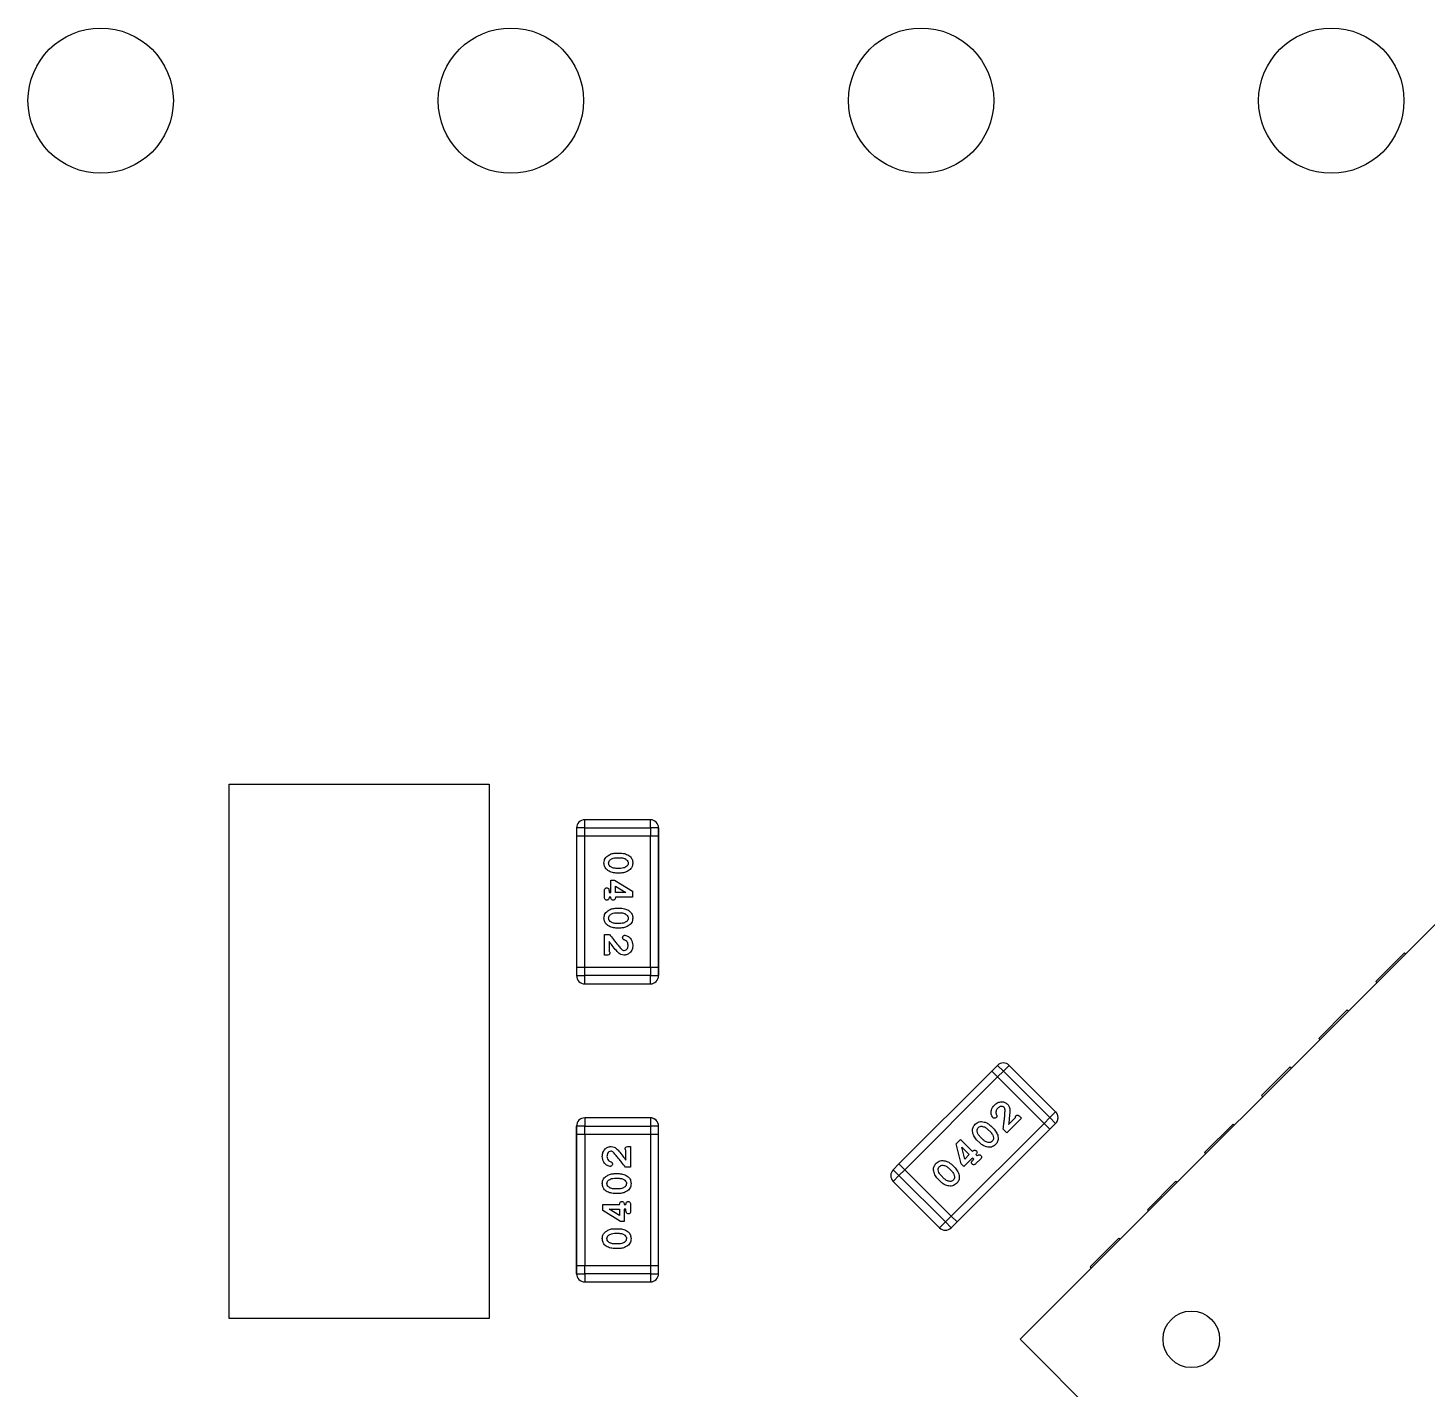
# Model space of a CAD drawing. Header units: millimetres. Extents: x 10 to 419, y 5 to 292.
# Drawn here: x 304.23 to 312.9, y 188.77 to 197.2 of the extents above; entities that cross this region are included whole.
import ezdxf

# ---------------------------------------------------------------- set-up
doc = ezdxf.new("R2010")
doc.units = ezdxf.units.MM

msp = doc.modelspace()

# ---------------------------------------------------------------- linework, layer by layer
at = {"color": 7, "linetype": 'Continuous', "lineweight": 25}
for p, q in [((310.3768, 189.0782), (315.3265, 194.028)), ((305.4791, 192.5166), (307.0891, 192.5166)), ((305.4791, 189.2066), (305.4791, 192.5166)), ((307.0891, 192.5166), (307.0891, 189.2066)), ((308.0875, 192.2957), (307.6811, 192.2957)), ((307.6811, 192.2449), (307.6811, 192.2957)), ((308.0875, 192.2449), (308.0875, 192.2957)), ((307.6811, 192.2449), (307.6303, 192.2449)), ((307.6303, 192.2449), (307.6303, 192.1941)), ((307.6303, 192.1941), (307.6303, 191.3813)), ((307.6811, 192.1941), (307.6303, 192.1941)), ((307.6811, 192.1941), (307.6811, 192.2449)), ((307.6811, 192.2449), (308.0875, 192.2449)), ((307.6811, 191.3813), (307.6811, 192.1941)), ((308.0875, 192.1941), (307.6811, 192.1941)), ((308.1383, 192.2449), (308.0875, 192.2449)), ((308.0875, 192.2449), (308.0875, 192.1941)), ((308.0875, 191.3813), (308.0875, 192.1941)), ((308.1383, 192.1941), (308.0875, 192.1941)), ((308.1383, 192.1941), (308.1383, 192.2449)), ((308.1383, 192.2449), (308.1383, 192.1941)), ((308.1383, 191.3813), (308.1383, 192.1941)), ((308.1383, 192.1941), (308.1383, 191.3813)), ((307.8748, 192.0892), (307.9043, 192.0892)), ((307.8752, 192.0603), (307.9039, 192.0603)), ((307.9043, 191.9659), (307.8748, 191.9659)), ((307.9039, 191.9948), (307.8752, 191.9948)), ((307.803, 191.8165), (307.803, 191.8558)), ((307.8319, 191.8558), (307.8319, 191.8453)), ((307.8319, 191.8453), (307.8424, 191.8453)), ((307.8424, 191.8453), (307.8424, 191.9214)), ((307.8424, 191.9214), (307.8664, 191.9214)), ((307.8664, 191.9214), (307.9761, 191.8543)), ((307.8712, 191.8851), (307.9363, 191.8453)), ((307.8712, 191.8453), (307.8712, 191.8851)), ((307.9363, 191.8453), (307.8712, 191.8453)), ((307.9761, 191.8543), (307.9761, 191.8165)), ((307.8424, 191.8165), (307.8319, 191.8165)), ((307.9761, 191.8165), (307.8712, 191.8165)), ((307.8748, 191.7483), (307.9043, 191.7483)), ((307.8752, 191.7195), (307.9039, 191.7195)), ((307.803, 191.4573), (307.803, 191.5858)), ((307.803, 191.5858), (307.8345, 191.5858)), ((307.9043, 191.6251), (307.8748, 191.6251)), ((307.9039, 191.6539), (307.8752, 191.6539)), ((307.8319, 191.5412), (307.8319, 191.4809)), ((307.8161, 191.4573), (307.803, 191.4573)), ((312.7562, 191.4718), (312.5794, 191.295)), ((312.7562, 191.4718), (312.7632, 191.4647)), ((307.6303, 191.3813), (307.6303, 191.3305)), ((307.6811, 191.3813), (307.6303, 191.3813)), ((307.6303, 191.3305), (307.6811, 191.3305)), ((307.6811, 191.3305), (307.6811, 191.3813)), ((308.0875, 191.3813), (307.6811, 191.3813)), ((308.0875, 191.3305), (307.6811, 191.3305)), ((307.6811, 191.2797), (307.6811, 191.3305)), ((308.0875, 191.3813), (308.0875, 191.3305)), ((308.1383, 191.3813), (308.0875, 191.3813)), ((308.0875, 191.2797), (308.0875, 191.3305)), ((308.0875, 191.3305), (308.1383, 191.3305)), ((308.1383, 191.3305), (308.1383, 191.3813)), ((308.1383, 191.3813), (308.1383, 191.3305)), ((307.6811, 191.2797), (308.0875, 191.2797)), ((312.5794, 191.295), (312.5865, 191.2879)), ((312.4026, 191.1182), (312.2258, 190.9415)), ((312.4026, 191.1182), (312.4097, 191.1112)), ((312.2258, 190.9415), (312.2329, 190.9344)), ((310.2019, 190.739), (309.6271, 190.1643)), ((309.6271, 190.1643), (310.2019, 190.739)), ((310.2378, 190.7749), (310.2019, 190.739)), ((310.2019, 190.739), (310.2378, 190.7749)), ((310.2019, 190.739), (310.2378, 190.7031)), ((310.2737, 190.739), (310.2378, 190.7749)), ((310.2378, 190.7031), (310.2737, 190.739)), ((310.3096, 190.7749), (310.2737, 190.739)), ((310.2737, 190.739), (310.5611, 190.4516)), ((310.597, 190.4876), (310.3096, 190.7749)), ((312.0491, 190.7647), (311.8723, 190.5879)), ((312.0491, 190.7647), (312.0561, 190.7576)), ((310.2378, 190.7031), (309.6631, 190.1283)), ((310.2378, 190.7031), (310.5252, 190.4157)), ((311.8723, 190.5879), (311.8794, 190.5808)), ((310.3759, 190.4574), (310.3852, 190.4482)), ((310.597, 190.4876), (310.5611, 190.4516)), ((307.6811, 190.399), (307.6303, 190.399)), ((307.6303, 190.399), (307.6303, 190.3482)), ((307.6303, 190.3482), (307.6303, 190.399)), ((307.6811, 190.4498), (307.6811, 190.399)), ((308.0875, 190.4498), (307.6811, 190.4498)), ((307.6811, 190.399), (308.0875, 190.399)), ((307.6811, 190.3482), (307.6811, 190.399)), ((308.0875, 190.4498), (308.0875, 190.399)), ((308.0875, 190.399), (308.0875, 190.3482)), ((308.1383, 190.399), (308.0875, 190.399)), ((308.1383, 190.3482), (308.1383, 190.399)), ((310.5252, 190.4157), (309.9504, 189.841)), ((309.9863, 189.8051), (310.5611, 190.3798)), ((310.1748, 190.3804), (310.1951, 190.3602)), ((310.1949, 190.4011), (310.2158, 190.3802)), ((310.2943, 190.3573), (310.2721, 190.3796)), ((310.3852, 190.4482), (310.2943, 190.3573)), ((310.3055, 190.4092), (310.3481, 190.4519)), ((310.5611, 190.4516), (310.5252, 190.4157)), ((310.5252, 190.4157), (310.5611, 190.3798)), ((310.597, 190.4157), (310.5611, 190.4516)), ((310.5611, 190.3798), (310.597, 190.4157)), ((311.6955, 190.4111), (311.5187, 190.2344)), ((311.6955, 190.4111), (311.7026, 190.4041)), ((307.6303, 190.3482), (307.6811, 190.3482)), ((307.6303, 190.3482), (307.6303, 189.5354)), ((307.6303, 189.5354), (307.6303, 190.3482)), ((307.6811, 190.3482), (308.0875, 190.3482)), ((307.6811, 190.3482), (307.6811, 189.5354)), ((308.0875, 190.3482), (308.1383, 190.3482)), ((308.0875, 190.3482), (308.0875, 189.5354)), ((308.1383, 189.5354), (308.1383, 190.3482)), ((309.9821, 190.2898), (310.0088, 190.3165)), ((310.0122, 190.1648), (309.9821, 190.2898)), ((310.0088, 190.3165), (310.083, 190.2424)), ((310.1287, 190.2931), (310.1078, 190.314)), ((310.1487, 190.3138), (310.1285, 190.3341)), ((307.9367, 190.1883), (307.9367, 190.2486)), ((307.9525, 190.2722), (307.9656, 190.2722)), ((307.9656, 190.2722), (307.9656, 190.1437)), ((310.0166, 190.268), (310.0626, 190.222)), ((310.0345, 190.1939), (310.0166, 190.268)), ((310.083, 190.2016), (310.0292, 190.1478)), ((310.0626, 190.222), (310.0345, 190.1939)), ((310.0904, 190.1942), (310.083, 190.2016)), ((310.083, 190.1867), (310.0904, 190.1942)), ((310.1034, 190.222), (310.1108, 190.2146)), ((310.1312, 190.1942), (310.1034, 190.1664)), ((311.5187, 190.2344), (311.5258, 190.2273)), ((307.9656, 190.1437), (307.9341, 190.1437)), ((309.6271, 190.1643), (309.5912, 190.1283)), ((309.5912, 190.1283), (309.6271, 190.1643)), ((309.5912, 190.1283), (309.6271, 190.0924)), ((309.6271, 190.1643), (309.6631, 190.1283)), ((309.6271, 190.0924), (309.6631, 190.1283)), ((309.6631, 190.1283), (309.9504, 189.841)), ((309.9338, 190.1394), (309.9541, 190.1191)), ((309.9539, 190.1601), (309.9748, 190.1392)), ((310.0292, 190.1478), (310.0122, 190.1648)), ((307.8643, 190.1044), (307.8938, 190.1044)), ((307.8647, 190.0755), (307.8934, 190.0755)), ((309.6271, 190.0924), (309.5912, 190.0565)), ((309.5912, 190.0565), (309.8786, 189.7691)), ((309.9145, 189.8051), (309.6271, 190.0924)), ((309.8876, 190.0521), (309.8667, 190.073)), ((309.9077, 190.0728), (309.8874, 190.0931)), ((311.342, 190.0576), (311.1652, 189.8808)), ((311.342, 190.0576), (311.349, 190.0505)), ((307.8938, 189.9812), (307.8643, 189.9812)), ((307.8934, 190.01), (307.8647, 190.01)), ((307.7925, 189.8751), (307.7925, 189.913)), ((307.7925, 189.913), (307.8974, 189.913)), ((307.9022, 189.8081), (307.7925, 189.8751)), ((307.8324, 189.8841), (307.8974, 189.8841)), ((307.8974, 189.8444), (307.8324, 189.8841)), ((307.8974, 189.8841), (307.8974, 189.8444)), ((307.9263, 189.913), (307.9367, 189.913)), ((307.9367, 189.8841), (307.9263, 189.8841)), ((307.9263, 189.8841), (307.9263, 189.8081)), ((307.9367, 189.8737), (307.9367, 189.8841)), ((307.9656, 189.913), (307.9656, 189.8737)), ((311.1652, 189.8808), (311.1723, 189.8737)), ((307.8643, 189.7635), (307.8938, 189.7635)), ((307.9263, 189.8081), (307.9022, 189.8081)), ((309.9145, 189.8051), (309.8786, 189.7691)), ((309.9504, 189.841), (309.9145, 189.8051)), ((309.9145, 189.8051), (309.9504, 189.7691)), ((309.9504, 189.841), (309.9863, 189.8051)), ((309.9504, 189.7691), (309.9863, 189.8051)), ((307.8647, 189.7347), (307.8934, 189.7347)), ((310.9884, 189.704), (310.8116, 189.5272)), ((310.9884, 189.704), (310.9955, 189.6969)), ((307.8938, 189.6403), (307.8643, 189.6403)), ((307.8934, 189.6691), (307.8647, 189.6691)), ((307.6303, 189.5354), (307.6811, 189.5354)), ((307.6303, 189.5354), (307.6303, 189.4846)), ((307.6303, 189.4846), (307.6303, 189.5354)), ((307.6811, 189.5354), (308.0875, 189.5354)), ((307.6811, 189.4846), (307.6811, 189.5354)), ((308.0875, 189.5354), (308.1383, 189.5354)), ((308.0875, 189.5354), (308.0875, 189.4846)), ((308.1383, 189.4846), (308.1383, 189.5354)), ((310.8116, 189.5272), (310.8187, 189.5202)), ((307.6303, 189.4846), (307.6811, 189.4846)), ((307.6811, 189.4846), (307.6811, 189.4338)), ((308.0875, 189.4846), (307.6811, 189.4846)), ((307.6811, 189.4338), (308.0875, 189.4338)), ((308.0875, 189.4846), (308.0875, 189.4338)), ((308.0875, 189.4846), (308.1383, 189.4846)), ((307.0891, 189.2066), (305.4791, 189.2066)), ((315.3265, 184.1285), (310.3768, 189.0782))]:
    msp.add_line(p, q, dxfattribs=at)
for centre, radius in [((304.6839, 196.749), 0.45), ((307.2239, 196.749), 0.45), ((309.7639, 196.749), 0.45), ((312.3039, 196.749), 0.45), ((311.4374, 189.0782), 0.175)]:
    msp.add_circle(centre, radius, dxfattribs=at)
for centre, start, end in [((307.6811, 192.2449), 90, 180), ((308.0875, 192.2449), 0, 90), ((308.0875, 192.2449), 0, 90), ((307.6811, 191.3305), 180, 270), ((308.0875, 191.3305), 270, 0), ((308.0875, 191.3305), 270, 0), ((310.2737, 190.739), 45, 135), ((310.2737, 190.739), 45, 135), ((310.5611, 190.4516), 315, 45), ((307.6811, 190.399), 90, 180), ((307.6811, 190.399), 90, 180), ((308.0875, 190.399), 0, 90), ((309.6271, 190.0924), 135, 225), ((309.6271, 190.0924), 135, 225), ((309.9145, 189.8051), 225, 315), ((307.6811, 189.4846), 180, 270), ((307.6811, 189.4846), 180, 270), ((308.0875, 189.4846), 270, 0)]:
    msp.add_arc(centre, 0.0508, start, end, dxfattribs=at)
for points, knots in [([(307.8004, 192.0274), (307.8016, 192.0377), (307.8039, 192.0583), (307.8278, 192.0761), (307.851, 192.0873), (307.8668, 192.0886), (307.8748, 192.0892)], [0, 0, 0, 0, 0.278665, 0.558122, 0.779114, 1, 1, 1, 1]), ([(307.8748, 191.9659), (307.8648, 191.9671), (307.8448, 191.9693), (307.8198, 191.983), (307.8027, 192.0036), (307.8012, 192.0195), (307.8004, 192.0274)], [0, 0, 0, 0, 0.2802329, 0.5608177, 0.7801821, 1, 1, 1, 1]), ([(307.8292, 192.0274), (307.8296, 192.0317), (307.8303, 192.0396), (307.8357, 192.0451), (307.8381, 192.0476)], [0, 0, 0, 0, 0.559767, 1, 1, 1, 1]), ([(307.8292, 192.0274), (307.8296, 192.0317), (307.8303, 192.0396), (307.8357, 192.0451), (307.8381, 192.0476)], [0, 0, 0, 0, 0.559767, 1, 1, 1, 1]), ([(307.8389, 192.0069), (307.8358, 192.0101), (307.8302, 192.0159), (307.8295, 192.0238), (307.8292, 192.0274)], [0, 0, 0, 0, 0.55887, 1, 1, 1, 1]), ([(307.8389, 192.0069), (307.8358, 192.0101), (307.8302, 192.0159), (307.8295, 192.0238), (307.8292, 192.0274)], [0, 0, 0, 0, 0.55887, 1, 1, 1, 1]), ([(307.8381, 192.0476), (307.8444, 192.0517), (307.8558, 192.0591), (307.8693, 192.06), (307.8752, 192.0603)], [0, 0, 0, 0, 0.559159, 1, 1, 1, 1]), ([(307.8381, 192.0476), (307.8444, 192.0517), (307.8558, 192.0591), (307.8693, 192.06), (307.8752, 192.0603)], [0, 0, 0, 0, 0.559159, 1, 1, 1, 1]), ([(307.9039, 192.0603), (307.9113, 192.0598), (307.9245, 192.0589), (307.9354, 192.0515), (307.9402, 192.0482)], [0, 0, 0, 0, 0.559873, 1, 1, 1, 1]), ([(307.9043, 192.0892), (307.9143, 192.088), (307.9343, 192.0858), (307.9592, 192.0722), (307.9765, 192.0517), (307.978, 192.0358), (307.9787, 192.0278)], [0, 0, 0, 0, 0.280233, 0.56078, 0.780163, 1, 1, 1, 1]), ([(307.9043, 192.0892), (307.9143, 192.088), (307.9343, 192.0858), (307.9592, 192.0722), (307.9765, 192.0517), (307.978, 192.0358), (307.9787, 192.0278)], [0, 0, 0, 0, 0.280233, 0.56078, 0.780163, 1, 1, 1, 1]), ([(307.9787, 192.0278), (307.9775, 192.0175), (307.9752, 191.9969), (307.9513, 191.9792), (307.9282, 191.9678), (307.9123, 191.9666), (307.9043, 191.9659)], [0, 0, 0, 0, 0.2786531, 0.5581323, 0.7791225, 1, 1, 1, 1]), ([(307.9787, 192.0278), (307.9775, 192.0175), (307.9752, 191.9969), (307.9513, 191.9792), (307.9282, 191.9678), (307.9123, 191.9666), (307.9043, 191.9659)], [0, 0, 0, 0, 0.278653, 0.558132, 0.779122, 1, 1, 1, 1]), ([(307.9402, 192.0482), (307.9433, 192.045), (307.9489, 192.0391), (307.9496, 192.0312), (307.9499, 192.0276)], [0, 0, 0, 0, 0.558894, 1, 1, 1, 1]), ([(307.9499, 192.0276), (307.9495, 192.0233), (307.9488, 192.0155), (307.9434, 192.0099), (307.941, 192.0074)], [0, 0, 0, 0, 0.559719, 1, 1, 1, 1]), ([(307.8752, 191.9948), (307.8678, 191.9953), (307.8546, 191.9962), (307.8437, 192.0036), (307.8389, 192.0069)], [0, 0, 0, 0, 0.559888, 1, 1, 1, 1]), ([(307.8752, 191.9948), (307.8678, 191.9953), (307.8546, 191.9962), (307.8437, 192.0036), (307.8389, 192.0069)], [0, 0, 0, 0, 0.5598875, 1, 1, 1, 1]), ([(307.941, 192.0074), (307.9347, 192.0033), (307.9233, 191.996), (307.9098, 191.9951), (307.9039, 191.9948)], [0, 0, 0, 0, 0.5592349, 1, 1, 1, 1]), ([(307.803, 191.8558), (307.8031, 191.8583), (307.8033, 191.8632), (307.8062, 191.8698), (307.8116, 191.8736), (307.8155, 191.874), (307.8174, 191.8742)], [0, 0, 0, 0, 0.280947, 0.560058, 0.77987, 1, 1, 1, 1]), ([(307.8174, 191.8742), (307.8199, 191.8739), (307.8249, 191.8732), (307.8313, 191.8662), (307.8317, 191.8598), (307.8319, 191.8558)], [0, 0, 0, 0, 0.280041, 0.559337, 1, 1, 1, 1]), ([(307.8174, 191.7981), (307.815, 191.7985), (307.81, 191.7991), (307.8035, 191.8061), (307.8032, 191.8125), (307.803, 191.8165)], [0, 0, 0, 0, 0.280064, 0.559335, 1, 1, 1, 1]), ([(307.8319, 191.8165), (307.8318, 191.814), (307.8316, 191.8091), (307.8286, 191.8026), (307.8233, 191.7987), (307.8194, 191.7983), (307.8174, 191.7981)], [0, 0, 0, 0, 0.280975, 0.560088, 0.779862, 1, 1, 1, 1]), ([(307.8568, 191.7981), (307.8543, 191.7985), (307.8493, 191.7991), (307.8428, 191.8061), (307.8425, 191.8125), (307.8424, 191.8165)], [0, 0, 0, 0, 0.280064, 0.559335, 1, 1, 1, 1]), ([(307.8712, 191.8165), (307.8711, 191.814), (307.8709, 191.8091), (307.868, 191.8026), (307.8626, 191.7987), (307.8587, 191.7983), (307.8568, 191.7981)], [0, 0, 0, 0, 0.280975, 0.560088, 0.779862, 1, 1, 1, 1]), ([(307.8004, 191.6866), (307.8016, 191.6969), (307.8039, 191.7175), (307.8278, 191.7352), (307.851, 191.7465), (307.8668, 191.7477), (307.8748, 191.7483)], [0, 0, 0, 0, 0.278665, 0.558122, 0.779114, 1, 1, 1, 1]), ([(307.8748, 191.6251), (307.8648, 191.6262), (307.8448, 191.6285), (307.8198, 191.6421), (307.8027, 191.6627), (307.8012, 191.6786), (307.8004, 191.6866)], [0, 0, 0, 0, 0.280233, 0.560818, 0.780182, 1, 1, 1, 1]), ([(307.8292, 191.6865), (307.8296, 191.6909), (307.8303, 191.6987), (307.8357, 191.7043), (307.8381, 191.7067)], [0, 0, 0, 0, 0.5597673, 1, 1, 1, 1]), ([(307.8292, 191.6865), (307.8296, 191.6909), (307.8303, 191.6987), (307.8357, 191.7043), (307.8381, 191.7067)], [0, 0, 0, 0, 0.559767, 1, 1, 1, 1]), ([(307.8389, 191.666), (307.8358, 191.6693), (307.8302, 191.6751), (307.8295, 191.683), (307.8292, 191.6865)], [0, 0, 0, 0, 0.55887, 1, 1, 1, 1]), ([(307.8389, 191.666), (307.8358, 191.6693), (307.8302, 191.6751), (307.8295, 191.683), (307.8292, 191.6865)], [0, 0, 0, 0, 0.55887, 1, 1, 1, 1]), ([(307.8381, 191.7067), (307.8444, 191.7109), (307.8558, 191.7183), (307.8693, 191.7191), (307.8752, 191.7195)], [0, 0, 0, 0, 0.559159, 1, 1, 1, 1]), ([(307.8381, 191.7067), (307.8444, 191.7109), (307.8558, 191.7183), (307.8693, 191.7191), (307.8752, 191.7195)], [0, 0, 0, 0, 0.559159, 1, 1, 1, 1]), ([(307.9039, 191.7195), (307.9113, 191.719), (307.9245, 191.7181), (307.9354, 191.7107), (307.9402, 191.7074)], [0, 0, 0, 0, 0.559873, 1, 1, 1, 1]), ([(307.9043, 191.7483), (307.9143, 191.7472), (307.9343, 191.7449), (307.9592, 191.7313), (307.9765, 191.7108), (307.978, 191.6949), (307.9787, 191.687)], [0, 0, 0, 0, 0.2802329, 0.5607804, 0.7801634, 1, 1, 1, 1]), ([(307.9043, 191.7483), (307.9143, 191.7472), (307.9343, 191.7449), (307.9592, 191.7313), (307.9765, 191.7108), (307.978, 191.6949), (307.9787, 191.687)], [0, 0, 0, 0, 0.280233, 0.56078, 0.780163, 1, 1, 1, 1]), ([(307.9787, 191.687), (307.9775, 191.6767), (307.9752, 191.6561), (307.9513, 191.6383), (307.9282, 191.627), (307.9123, 191.6257), (307.9043, 191.6251)], [0, 0, 0, 0, 0.278653, 0.558132, 0.779122, 1, 1, 1, 1]), ([(307.9787, 191.687), (307.9775, 191.6767), (307.9752, 191.6561), (307.9513, 191.6383), (307.9282, 191.627), (307.9123, 191.6257), (307.9043, 191.6251)], [0, 0, 0, 0, 0.2786531, 0.5581323, 0.7791225, 1, 1, 1, 1]), ([(307.9402, 191.7074), (307.9433, 191.7041), (307.9489, 191.6983), (307.9496, 191.6903), (307.9499, 191.6868)], [0, 0, 0, 0, 0.5588939, 1, 1, 1, 1]), ([(307.9499, 191.6868), (307.9495, 191.6824), (307.9488, 191.6746), (307.9434, 191.669), (307.941, 191.6665)], [0, 0, 0, 0, 0.559719, 1, 1, 1, 1]), ([(307.8345, 191.5858), (307.8427, 191.5751), (307.8562, 191.5576), (307.8754, 191.5335), (307.8917, 191.5131), (307.9035, 191.5004), (307.9095, 191.4941)], [0, 0, 0, 0, 0.3400314, 0.5600511, 0.7800684, 1, 1, 1, 1]), ([(307.8345, 191.5858), (307.8427, 191.5751), (307.8562, 191.5576), (307.8754, 191.5335), (307.8917, 191.5131), (307.9035, 191.5004), (307.9095, 191.4941)], [0, 0, 0, 0, 0.340031, 0.560051, 0.780068, 1, 1, 1, 1]), ([(307.8752, 191.6539), (307.8678, 191.6544), (307.8546, 191.6554), (307.8437, 191.6628), (307.8389, 191.666)], [0, 0, 0, 0, 0.5598875, 1, 1, 1, 1]), ([(307.8752, 191.6539), (307.8678, 191.6544), (307.8546, 191.6554), (307.8437, 191.6628), (307.8389, 191.666)], [0, 0, 0, 0, 0.559888, 1, 1, 1, 1]), ([(307.941, 191.6665), (307.9347, 191.6625), (307.9233, 191.6551), (307.9098, 191.6543), (307.9039, 191.6539)], [0, 0, 0, 0, 0.559235, 1, 1, 1, 1]), ([(307.8769, 191.4852), (307.8684, 191.4955), (307.8531, 191.514), (307.8383, 191.5329), (307.8319, 191.5412)], [0, 0, 0, 0, 0.559982, 1, 1, 1, 1]), ([(307.9095, 191.4941), (307.9121, 191.4917), (307.9168, 191.4876), (307.9229, 191.4866), (307.9256, 191.4861)], [0, 0, 0, 0, 0.560979, 1, 1, 1, 1]), ([(307.9158, 191.5658), (307.916, 191.5679), (307.9165, 191.5721), (307.9203, 191.5769), (307.9249, 191.58), (307.9282, 191.5803), (307.9298, 191.5805)], [0, 0, 0, 0, 0.279504, 0.559316, 0.779773, 1, 1, 1, 1]), ([(307.9267, 191.5517), (307.925, 191.5523), (307.9217, 191.5537), (307.9179, 191.5572), (307.916, 191.5615), (307.9159, 191.5644), (307.9158, 191.5658)], [0, 0, 0, 0, 0.280502, 0.559573, 0.77954, 1, 1, 1, 1]), ([(307.9787, 191.5184), (307.978, 191.5098), (307.9766, 191.4926), (307.9627, 191.4724), (307.9443, 191.4594), (307.9308, 191.458), (307.9241, 191.4573)], [0, 0, 0, 0, 0.280289, 0.559837, 0.779945, 1, 1, 1, 1]), ([(307.9256, 191.4861), (307.9298, 191.487), (307.9381, 191.4888), (307.9481, 191.5012), (307.9492, 191.512), (307.9499, 191.5186)], [0, 0, 0, 0, 0.278618, 0.559765, 1, 1, 1, 1]), ([(307.9409, 191.5434), (307.9385, 191.5454), (307.9342, 191.549), (307.929, 191.5509), (307.9267, 191.5517)], [0, 0, 0, 0, 0.559298, 1, 1, 1, 1]), ([(307.9298, 191.5805), (307.9376, 191.5784), (307.9532, 191.574), (307.9738, 191.5519), (307.9769, 191.5311), (307.9787, 191.5184)], [0, 0, 0, 0, 0.279813, 0.560624, 1, 1, 1, 1]), ([(307.9499, 191.5186), (307.9495, 191.5237), (307.9487, 191.5329), (307.9433, 191.5402), (307.9409, 191.5434)], [0, 0, 0, 0, 0.559769, 1, 1, 1, 1]), ([(307.8371, 191.4717), (307.8368, 191.4693), (307.8364, 191.4656), (307.8333, 191.4618), (307.8273, 191.4576), (307.8211, 191.4574), (307.8161, 191.4573)], [0, 0, 0, 0, 0.249198, 0.374789, 0.500587, 1, 1, 1, 1]), ([(307.8371, 191.4717), (307.8368, 191.4693), (307.8364, 191.4656), (307.8333, 191.4618), (307.8273, 191.4576), (307.8211, 191.4574), (307.8161, 191.4573)], [0, 0, 0, 0, 0.2491976, 0.3747889, 0.5005875, 1, 1, 1, 1]), ([(307.8319, 191.4809), (307.8334, 191.4794), (307.836, 191.4769), (307.8368, 191.4733), (307.8371, 191.4717)], [0, 0, 0, 0, 0.56148, 1, 1, 1, 1]), ([(307.8319, 191.4809), (307.8334, 191.4794), (307.836, 191.4769), (307.8368, 191.4733), (307.8371, 191.4717)], [0, 0, 0, 0, 0.56148, 1, 1, 1, 1]), ([(307.9241, 191.4573), (307.9176, 191.4579), (307.9069, 191.4589), (307.8943, 191.4673), (307.8853, 191.4759), (307.8797, 191.4821), (307.8769, 191.4852)], [0, 0, 0, 0, 0.338889, 0.558801, 0.779364, 1, 1, 1, 1]), ([(310.2177, 190.5292), (310.2243, 190.5347), (310.2374, 190.5459), (310.2616, 190.5503), (310.2838, 190.5466), (310.2943, 190.538), (310.2996, 190.5338)], [0, 0, 0, 0, 0.280289, 0.559837, 0.779945, 1, 1, 1, 1]), ([(310.2084, 190.4507), (310.2044, 190.4577), (310.1964, 190.4718), (310.1975, 190.5021), (310.2101, 190.5189), (310.2177, 190.5292)], [0, 0, 0, 0, 0.279813, 0.560624, 1, 1, 1, 1]), ([(310.238, 190.5086), (310.2347, 190.5047), (310.2287, 190.4977), (310.2274, 190.4887), (310.2268, 190.4847)], [0, 0, 0, 0, 0.559769, 1, 1, 1, 1]), ([(310.2268, 190.4847), (310.2271, 190.4816), (310.2276, 190.4761), (310.2299, 190.4711), (310.231, 190.4689)], [0, 0, 0, 0, 0.559298, 1, 1, 1, 1]), ([(310.231, 190.4689), (310.2317, 190.4672), (310.2332, 190.4639), (310.2333, 190.4587), (310.2316, 190.4543), (310.2297, 190.4522), (310.2287, 190.4511)], [0, 0, 0, 0, 0.280502, 0.559573, 0.77954, 1, 1, 1, 1]), ([(310.2781, 190.5145), (310.2745, 190.5168), (310.2674, 190.5214), (310.2516, 190.5197), (310.2431, 190.5128), (310.238, 190.5086)], [0, 0, 0, 0, 0.2786179, 0.5597653, 1, 1, 1, 1]), ([(310.2721, 190.3796), (310.2738, 190.3929), (310.2767, 190.4148), (310.2801, 190.4454), (310.283, 190.4713), (310.2836, 190.4887), (310.2839, 190.4974)], [0, 0, 0, 0, 0.340031, 0.560051, 0.780068, 1, 1, 1, 1]), ([(310.2721, 190.3796), (310.2738, 190.3929), (310.2767, 190.4148), (310.2801, 190.4454), (310.283, 190.4713), (310.2836, 190.4887), (310.2839, 190.4974)], [0, 0, 0, 0, 0.340031, 0.560051, 0.780068, 1, 1, 1, 1]), ([(310.2839, 190.4974), (310.2837, 190.5009), (310.2833, 190.5072), (310.2797, 190.5122), (310.2781, 190.5145)], [0, 0, 0, 0, 0.560979, 1, 1, 1, 1]), ([(310.2996, 190.5338), (310.3037, 190.5287), (310.3106, 190.5204), (310.3136, 190.5057), (310.3139, 190.4932), (310.3134, 190.4848), (310.3132, 190.4807)], [0, 0, 0, 0, 0.338889, 0.558801, 0.779364, 1, 1, 1, 1]), ([(310.3132, 190.4807), (310.3119, 190.4673), (310.3097, 190.4435), (310.3068, 190.4197), (310.3055, 190.4092)], [0, 0, 0, 0, 0.559982, 1, 1, 1, 1]), ([(310.3481, 190.4519), (310.3481, 190.4539), (310.348, 190.4576), (310.35, 190.4607), (310.3509, 190.4621)], [0, 0, 0, 0, 0.56148, 1, 1, 1, 1]), ([(310.3481, 190.4519), (310.3481, 190.4539), (310.348, 190.4576), (310.35, 190.4607), (310.3509, 190.4621)], [0, 0, 0, 0, 0.56148, 1, 1, 1, 1]), ([(310.3509, 190.4621), (310.3528, 190.4636), (310.3557, 190.4658), (310.3606, 190.4664), (310.3678, 190.4652), (310.3723, 190.4609), (310.3759, 190.4574)], [0, 0, 0, 0, 0.249198, 0.374789, 0.500587, 1, 1, 1, 1]), ([(310.3509, 190.4621), (310.3528, 190.4636), (310.3557, 190.4658), (310.3606, 190.4664), (310.3678, 190.4652), (310.3723, 190.4609), (310.3759, 190.4574)], [0, 0, 0, 0, 0.249198, 0.374789, 0.500587, 1, 1, 1, 1]), ([(310.6076, 190.4315), (310.6078, 190.4318), (310.6097, 190.4353), (310.6113, 190.4427), (310.6122, 190.4531), (310.6108, 190.4634), (310.6074, 190.4728), (310.6028, 190.4811), (310.5989, 190.4855), (310.597, 190.4876)], [0, 0, 0, 0, 0.017775, 0.191787, 0.36605, 0.537057, 0.701169, 0.855769, 1, 1, 1, 1]), ([(308.1346, 190.4177), (308.1345, 190.4181), (308.1334, 190.4218), (308.1294, 190.4282), (308.1226, 190.4362), (308.1143, 190.4425), (308.1053, 190.4468), (308.0961, 190.4494), (308.0903, 190.4497), (308.0875, 190.4498)], [0, 0, 0, 0, 0.017775, 0.191787, 0.36605, 0.537057, 0.701169, 0.855769, 1, 1, 1, 1]), ([(310.1078, 190.314), (310.1015, 190.3219), (310.089, 190.3376), (310.0809, 190.3648), (310.0833, 190.3915), (310.0934, 190.4038), (310.0985, 190.4099)], [0, 0, 0, 0, 0.280233, 0.56078, 0.780163, 1, 1, 1, 1]), ([(310.1078, 190.314), (310.1015, 190.3219), (310.089, 190.3376), (310.0809, 190.3648), (310.0833, 190.3915), (310.0934, 190.4038), (310.0985, 190.4099)], [0, 0, 0, 0, 0.280233, 0.56078, 0.780163, 1, 1, 1, 1]), ([(310.0985, 190.4099), (310.1067, 190.4164), (310.1229, 190.4293), (310.1523, 190.425), (310.1767, 190.4167), (310.1888, 190.4063), (310.1949, 190.4011)], [0, 0, 0, 0, 0.278653, 0.558132, 0.779122, 1, 1, 1, 1]), ([(310.0985, 190.4099), (310.1067, 190.4164), (310.1229, 190.4293), (310.1523, 190.425), (310.1767, 190.4167), (310.1888, 190.4063), (310.1949, 190.4011)], [0, 0, 0, 0, 0.2786531, 0.5581323, 0.7791225, 1, 1, 1, 1]), ([(310.1113, 190.3683), (310.1114, 190.3728), (310.1116, 190.3809), (310.1168, 190.387), (310.1191, 190.3897)], [0, 0, 0, 0, 0.558894, 1, 1, 1, 1]), ([(310.1285, 190.3341), (310.1236, 190.3397), (310.1149, 190.3497), (310.1124, 190.3626), (310.1113, 190.3683)], [0, 0, 0, 0, 0.559873, 1, 1, 1, 1]), ([(310.1191, 190.3897), (310.1224, 190.3925), (310.1284, 190.3976), (310.1362, 190.3977), (310.1396, 190.3978)], [0, 0, 0, 0, 0.559719, 1, 1, 1, 1]), ([(310.1396, 190.3978), (310.147, 190.3962), (310.1603, 190.3933), (310.1704, 190.3844), (310.1748, 190.3804)], [0, 0, 0, 0, 0.559235, 1, 1, 1, 1]), ([(310.2287, 190.4511), (310.2271, 190.4498), (310.2237, 190.4472), (310.2177, 190.4465), (310.2123, 190.4476), (310.2097, 190.4496), (310.2084, 190.4507)], [0, 0, 0, 0, 0.279504, 0.559316, 0.779773, 1, 1, 1, 1]), ([(310.2158, 190.3802), (310.2221, 190.3724), (310.2346, 190.3566), (310.2426, 190.3293), (310.2402, 190.3026), (310.23, 190.2903), (310.2249, 190.2842)], [0, 0, 0, 0, 0.280233, 0.560818, 0.780182, 1, 1, 1, 1]), ([(310.2249, 190.2842), (310.2168, 190.2777), (310.2006, 190.2648), (310.1711, 190.2692), (310.1468, 190.2776), (310.1347, 190.2879), (310.1287, 190.2931)], [0, 0, 0, 0, 0.2786646, 0.5581224, 0.779114, 1, 1, 1, 1]), ([(310.184, 190.2965), (310.1766, 190.2981), (310.1633, 190.3009), (310.1532, 190.3099), (310.1487, 190.3138)], [0, 0, 0, 0, 0.559159, 1, 1, 1, 1]), ([(310.184, 190.2965), (310.1766, 190.2981), (310.1633, 190.3009), (310.1532, 190.3099), (310.1487, 190.3138)], [0, 0, 0, 0, 0.559159, 1, 1, 1, 1]), ([(310.2046, 190.3046), (310.2012, 190.3018), (310.1952, 190.2967), (310.1874, 190.2966), (310.184, 190.2965)], [0, 0, 0, 0, 0.559767, 1, 1, 1, 1]), ([(310.2046, 190.3046), (310.2012, 190.3018), (310.1952, 190.2967), (310.1874, 190.2966), (310.184, 190.2965)], [0, 0, 0, 0, 0.559767, 1, 1, 1, 1]), ([(310.1951, 190.3602), (310.2, 190.3546), (310.2086, 190.3446), (310.2111, 190.3316), (310.2122, 190.3259)], [0, 0, 0, 0, 0.559888, 1, 1, 1, 1]), ([(310.1951, 190.3602), (310.2, 190.3546), (310.2086, 190.3446), (310.2111, 190.3316), (310.2122, 190.3259)], [0, 0, 0, 0, 0.559888, 1, 1, 1, 1]), ([(310.2122, 190.3259), (310.2121, 190.3214), (310.212, 190.3134), (310.2068, 190.3073), (310.2046, 190.3046)], [0, 0, 0, 0, 0.55887, 1, 1, 1, 1]), ([(310.2122, 190.3259), (310.2121, 190.3214), (310.212, 190.3134), (310.2068, 190.3073), (310.2046, 190.3046)], [0, 0, 0, 0, 0.55887, 1, 1, 1, 1]), ([(307.7899, 190.2111), (307.7906, 190.2197), (307.792, 190.2368), (307.8059, 190.2571), (307.8243, 190.2701), (307.8378, 190.2715), (307.8445, 190.2722)], [0, 0, 0, 0, 0.2802887, 0.5598365, 0.7799445, 1, 1, 1, 1]), ([(307.8388, 190.149), (307.831, 190.1511), (307.8154, 190.1555), (307.7948, 190.1776), (307.7917, 190.1984), (307.7899, 190.2111)], [0, 0, 0, 0, 0.279813, 0.560624, 1, 1, 1, 1]), ([(307.843, 190.2434), (307.8388, 190.2425), (307.8305, 190.2407), (307.8205, 190.2283), (307.8194, 190.2175), (307.8188, 190.2109)], [0, 0, 0, 0, 0.278618, 0.559765, 1, 1, 1, 1]), ([(307.8188, 190.2109), (307.8192, 190.2057), (307.8199, 190.1966), (307.8253, 190.1893), (307.8277, 190.1861)], [0, 0, 0, 0, 0.559769, 1, 1, 1, 1]), ([(307.8591, 190.2354), (307.8565, 190.2377), (307.8518, 190.2419), (307.8457, 190.2429), (307.843, 190.2434)], [0, 0, 0, 0, 0.560979, 1, 1, 1, 1]), ([(307.8445, 190.2722), (307.851, 190.2716), (307.8617, 190.2706), (307.8743, 190.2622), (307.8833, 190.2536), (307.8889, 190.2474), (307.8917, 190.2443)], [0, 0, 0, 0, 0.338889, 0.558801, 0.779364, 1, 1, 1, 1]), ([(307.9341, 190.1437), (307.9259, 190.1544), (307.9124, 190.1719), (307.8932, 190.196), (307.8769, 190.2163), (307.8651, 190.2291), (307.8591, 190.2354)], [0, 0, 0, 0, 0.340031, 0.560051, 0.780068, 1, 1, 1, 1]), ([(307.9341, 190.1437), (307.9259, 190.1544), (307.9124, 190.1719), (307.8932, 190.196), (307.8769, 190.2163), (307.8651, 190.2291), (307.8591, 190.2354)], [0, 0, 0, 0, 0.340031, 0.560051, 0.780068, 1, 1, 1, 1]), ([(307.8917, 190.2443), (307.9002, 190.2339), (307.9155, 190.2155), (307.9303, 190.1966), (307.9367, 190.1883)], [0, 0, 0, 0, 0.559982, 1, 1, 1, 1]), ([(307.9315, 190.2578), (307.9318, 190.2602), (307.9322, 190.2639), (307.9353, 190.2677), (307.9413, 190.2719), (307.9475, 190.2721), (307.9525, 190.2722)], [0, 0, 0, 0, 0.249198, 0.374789, 0.500587, 1, 1, 1, 1]), ([(307.9315, 190.2578), (307.9318, 190.2602), (307.9322, 190.2639), (307.9353, 190.2677), (307.9413, 190.2719), (307.9475, 190.2721), (307.9525, 190.2722)], [0, 0, 0, 0, 0.249198, 0.374789, 0.500587, 1, 1, 1, 1]), ([(307.9367, 190.2486), (307.9352, 190.25), (307.9326, 190.2526), (307.9318, 190.2562), (307.9315, 190.2578)], [0, 0, 0, 0, 0.56148, 1, 1, 1, 1]), ([(307.9367, 190.2486), (307.9352, 190.25), (307.9326, 190.2526), (307.9318, 190.2562), (307.9315, 190.2578)], [0, 0, 0, 0, 0.56148, 1, 1, 1, 1]), ([(310.083, 190.2424), (310.0848, 190.244), (310.0884, 190.2474), (310.0951, 190.2499), (310.1016, 190.2489), (310.1046, 190.2464), (310.1062, 190.2451)], [0, 0, 0, 0, 0.2809754, 0.5600884, 0.7798617, 1, 1, 1, 1]), ([(310.1062, 190.2451), (310.1077, 190.2432), (310.1108, 190.2392), (310.1104, 190.2297), (310.106, 190.2249), (310.1034, 190.222)], [0, 0, 0, 0, 0.280064, 0.559335, 1, 1, 1, 1]), ([(310.1108, 190.2146), (310.1126, 190.2162), (310.1162, 190.2196), (310.1229, 190.2221), (310.1294, 190.2211), (310.1325, 190.2186), (310.134, 190.2173)], [0, 0, 0, 0, 0.280975, 0.560088, 0.779862, 1, 1, 1, 1]), ([(310.134, 190.2173), (310.1355, 190.2154), (310.1386, 190.2114), (310.1382, 190.2019), (310.1339, 190.1971), (310.1312, 190.1942)], [0, 0, 0, 0, 0.280064, 0.559335, 1, 1, 1, 1]), ([(307.8277, 190.1861), (307.8301, 190.1841), (307.8344, 190.1805), (307.8396, 190.1786), (307.8419, 190.1778)], [0, 0, 0, 0, 0.559298, 1, 1, 1, 1]), ([(307.8528, 190.1637), (307.8526, 190.1616), (307.8521, 190.1573), (307.8483, 190.1526), (307.8438, 190.1495), (307.8404, 190.1491), (307.8388, 190.149)], [0, 0, 0, 0, 0.279504, 0.559316, 0.779773, 1, 1, 1, 1]), ([(307.8419, 190.1778), (307.8436, 190.1771), (307.847, 190.1758), (307.8507, 190.1723), (307.8526, 190.1679), (307.8528, 190.1651), (307.8528, 190.1637)], [0, 0, 0, 0, 0.280502, 0.559573, 0.77954, 1, 1, 1, 1]), ([(309.8667, 190.073), (309.8605, 190.0808), (309.8479, 190.0965), (309.8399, 190.1238), (309.8422, 190.1505), (309.8524, 190.1628), (309.8575, 190.1689)], [0, 0, 0, 0, 0.280233, 0.56078, 0.780163, 1, 1, 1, 1]), ([(309.8667, 190.073), (309.8605, 190.0808), (309.8479, 190.0965), (309.8399, 190.1238), (309.8422, 190.1505), (309.8524, 190.1628), (309.8575, 190.1689)], [0, 0, 0, 0, 0.2802329, 0.5607804, 0.7801634, 1, 1, 1, 1]), ([(309.8575, 190.1689), (309.8656, 190.1754), (309.8819, 190.1883), (309.9113, 190.1839), (309.9357, 190.1756), (309.9478, 190.1653), (309.9539, 190.1601)], [0, 0, 0, 0, 0.278653, 0.558132, 0.779122, 1, 1, 1, 1]), ([(309.8575, 190.1689), (309.8656, 190.1754), (309.8819, 190.1883), (309.9113, 190.1839), (309.9357, 190.1756), (309.9478, 190.1653), (309.9539, 190.1601)], [0, 0, 0, 0, 0.2786531, 0.5581323, 0.7791225, 1, 1, 1, 1]), ([(309.8703, 190.1273), (309.8704, 190.1318), (309.8706, 190.1399), (309.8758, 190.146), (309.8781, 190.1487)], [0, 0, 0, 0, 0.558894, 1, 1, 1, 1]), ([(309.8874, 190.0931), (309.8826, 190.0987), (309.8739, 190.1086), (309.8714, 190.1216), (309.8703, 190.1273)], [0, 0, 0, 0, 0.5598727, 1, 1, 1, 1]), ([(309.8781, 190.1487), (309.8814, 190.1515), (309.8874, 190.1566), (309.8952, 190.1567), (309.8986, 190.1568)], [0, 0, 0, 0, 0.5597193, 1, 1, 1, 1]), ([(309.8986, 190.1568), (309.906, 190.1552), (309.9192, 190.1523), (309.9293, 190.1433), (309.9338, 190.1394)], [0, 0, 0, 0, 0.5592349, 1, 1, 1, 1]), ([(309.9541, 190.1191), (309.9589, 190.1135), (309.9676, 190.1035), (309.9701, 190.0906), (309.9712, 190.0849)], [0, 0, 0, 0, 0.559888, 1, 1, 1, 1]), ([(309.9541, 190.1191), (309.9589, 190.1135), (309.9676, 190.1035), (309.9701, 190.0906), (309.9712, 190.0849)], [0, 0, 0, 0, 0.559888, 1, 1, 1, 1]), ([(309.9748, 190.1392), (309.9811, 190.1313), (309.9936, 190.1156), (310.0016, 190.0883), (309.9992, 190.0616), (309.989, 190.0493), (309.9839, 190.0431)], [0, 0, 0, 0, 0.280233, 0.560818, 0.780182, 1, 1, 1, 1]), ([(310.0802, 190.1636), (310.0787, 190.1656), (310.0756, 190.1695), (310.076, 190.179), (310.0803, 190.1838), (310.083, 190.1867)], [0, 0, 0, 0, 0.280041, 0.559337, 1, 1, 1, 1]), ([(310.1034, 190.1664), (310.1016, 190.1647), (310.0979, 190.1613), (310.0913, 190.1587), (310.0847, 190.1599), (310.0817, 190.1623), (310.0802, 190.1636)], [0, 0, 0, 0, 0.280947, 0.560058, 0.77987, 1, 1, 1, 1]), ([(307.7899, 190.0425), (307.7911, 190.0528), (307.7934, 190.0734), (307.8173, 190.0911), (307.8404, 190.1025), (307.8563, 190.1038), (307.8643, 190.1044)], [0, 0, 0, 0, 0.278653, 0.558132, 0.779122, 1, 1, 1, 1]), ([(307.7899, 190.0425), (307.7911, 190.0528), (307.7934, 190.0734), (307.8173, 190.0911), (307.8404, 190.1025), (307.8563, 190.1038), (307.8643, 190.1044)], [0, 0, 0, 0, 0.278653, 0.558132, 0.779122, 1, 1, 1, 1]), ([(307.8643, 189.9812), (307.8543, 189.9823), (307.8343, 189.9845), (307.8094, 189.9981), (307.7921, 190.0186), (307.7907, 190.0345), (307.7899, 190.0425)], [0, 0, 0, 0, 0.280233, 0.56078, 0.780163, 1, 1, 1, 1]), ([(307.8643, 189.9812), (307.8543, 189.9823), (307.8343, 189.9845), (307.8094, 189.9981), (307.7921, 190.0186), (307.7907, 190.0345), (307.7899, 190.0425)], [0, 0, 0, 0, 0.280233, 0.56078, 0.780163, 1, 1, 1, 1]), ([(307.8188, 190.0427), (307.8191, 190.0471), (307.8198, 190.0549), (307.8252, 190.0605), (307.8276, 190.0629)], [0, 0, 0, 0, 0.559719, 1, 1, 1, 1]), ([(307.8284, 190.0221), (307.8253, 190.0253), (307.8197, 190.0312), (307.819, 190.0392), (307.8188, 190.0427)], [0, 0, 0, 0, 0.5588939, 1, 1, 1, 1]), ([(307.8276, 190.0629), (307.8339, 190.067), (307.8453, 190.0744), (307.8588, 190.0752), (307.8647, 190.0755)], [0, 0, 0, 0, 0.559235, 1, 1, 1, 1]), ([(307.8647, 190.01), (307.8573, 190.0105), (307.8441, 190.0114), (307.8332, 190.0188), (307.8284, 190.0221)], [0, 0, 0, 0, 0.559873, 1, 1, 1, 1]), ([(307.8934, 190.0755), (307.9008, 190.075), (307.914, 190.0741), (307.9249, 190.0667), (307.9297, 190.0635)], [0, 0, 0, 0, 0.559888, 1, 1, 1, 1]), ([(307.8934, 190.0755), (307.9008, 190.075), (307.914, 190.0741), (307.9249, 190.0667), (307.9297, 190.0635)], [0, 0, 0, 0, 0.559888, 1, 1, 1, 1]), ([(307.9306, 190.0227), (307.9242, 190.0186), (307.9128, 190.0112), (307.8993, 190.0104), (307.8934, 190.01)], [0, 0, 0, 0, 0.559159, 1, 1, 1, 1]), ([(307.9306, 190.0227), (307.9242, 190.0186), (307.9128, 190.0112), (307.8993, 190.0104), (307.8934, 190.01)], [0, 0, 0, 0, 0.559159, 1, 1, 1, 1]), ([(307.8938, 190.1044), (307.9038, 190.1033), (307.9238, 190.101), (307.9488, 190.0874), (307.966, 190.0667), (307.9675, 190.0509), (307.9682, 190.0429)], [0, 0, 0, 0, 0.2802329, 0.5608177, 0.7801821, 1, 1, 1, 1]), ([(307.9682, 190.0429), (307.967, 190.0326), (307.9647, 190.012), (307.9408, 189.9943), (307.9176, 189.983), (307.9018, 189.9818), (307.8938, 189.9812)], [0, 0, 0, 0, 0.278665, 0.558122, 0.779114, 1, 1, 1, 1]), ([(307.9297, 190.0635), (307.9328, 190.0602), (307.9384, 190.0544), (307.9391, 190.0465), (307.9394, 190.043)], [0, 0, 0, 0, 0.5588701, 1, 1, 1, 1]), ([(307.9297, 190.0635), (307.9328, 190.0602), (307.9384, 190.0544), (307.9391, 190.0465), (307.9394, 190.043)], [0, 0, 0, 0, 0.55887, 1, 1, 1, 1]), ([(307.9394, 190.043), (307.939, 190.0386), (307.9384, 190.0308), (307.9329, 190.0252), (307.9306, 190.0227)], [0, 0, 0, 0, 0.559767, 1, 1, 1, 1]), ([(307.9394, 190.043), (307.939, 190.0386), (307.9384, 190.0308), (307.9329, 190.0252), (307.9306, 190.0227)], [0, 0, 0, 0, 0.559767, 1, 1, 1, 1]), ([(309.9839, 190.0431), (309.9758, 190.0367), (309.9596, 190.0238), (309.9301, 190.0281), (309.9058, 190.0366), (309.8937, 190.0469), (309.8876, 190.0521)], [0, 0, 0, 0, 0.278665, 0.558122, 0.779114, 1, 1, 1, 1]), ([(309.943, 190.0555), (309.9356, 190.0571), (309.9223, 190.0599), (309.9122, 190.0688), (309.9077, 190.0728)], [0, 0, 0, 0, 0.559159, 1, 1, 1, 1]), ([(309.943, 190.0555), (309.9356, 190.0571), (309.9223, 190.0599), (309.9122, 190.0688), (309.9077, 190.0728)], [0, 0, 0, 0, 0.559159, 1, 1, 1, 1]), ([(309.9635, 190.0636), (309.9602, 190.0608), (309.9542, 190.0557), (309.9464, 190.0556), (309.943, 190.0555)], [0, 0, 0, 0, 0.5597673, 1, 1, 1, 1]), ([(309.9635, 190.0636), (309.9602, 190.0608), (309.9542, 190.0557), (309.9464, 190.0556), (309.943, 190.0555)], [0, 0, 0, 0, 0.5597673, 1, 1, 1, 1]), ([(309.9712, 190.0849), (309.9711, 190.0804), (309.9709, 190.0724), (309.9658, 190.0663), (309.9635, 190.0636)], [0, 0, 0, 0, 0.55887, 1, 1, 1, 1]), ([(309.9712, 190.0849), (309.9711, 190.0804), (309.9709, 190.0724), (309.9658, 190.0663), (309.9635, 190.0636)], [0, 0, 0, 0, 0.55887, 1, 1, 1, 1]), ([(307.8974, 189.913), (307.8975, 189.9155), (307.8977, 189.9204), (307.9006, 189.9269), (307.906, 189.9308), (307.9099, 189.9312), (307.9118, 189.9313)], [0, 0, 0, 0, 0.280975, 0.560088, 0.779862, 1, 1, 1, 1]), ([(307.9118, 189.9313), (307.9143, 189.931), (307.9193, 189.9304), (307.9258, 189.9234), (307.9261, 189.917), (307.9263, 189.913)], [0, 0, 0, 0, 0.280064, 0.559335, 1, 1, 1, 1]), ([(307.9367, 189.913), (307.9368, 189.9155), (307.937, 189.9204), (307.94, 189.9269), (307.9453, 189.9308), (307.9492, 189.9312), (307.9512, 189.9313)], [0, 0, 0, 0, 0.2809754, 0.5600884, 0.7798617, 1, 1, 1, 1]), ([(307.9512, 189.8553), (307.9487, 189.8556), (307.9437, 189.8563), (307.9373, 189.8632), (307.9369, 189.8697), (307.9367, 189.8737)], [0, 0, 0, 0, 0.280041, 0.559337, 1, 1, 1, 1]), ([(307.9512, 189.9313), (307.9536, 189.931), (307.9586, 189.9304), (307.9651, 189.9234), (307.9654, 189.917), (307.9656, 189.913)], [0, 0, 0, 0, 0.280064, 0.559335, 1, 1, 1, 1]), ([(307.9656, 189.8737), (307.9655, 189.8712), (307.9653, 189.8663), (307.9624, 189.8597), (307.957, 189.8559), (307.9531, 189.8555), (307.9512, 189.8553)], [0, 0, 0, 0, 0.280947, 0.560058, 0.77987, 1, 1, 1, 1]), ([(307.7899, 189.7016), (307.7911, 189.7119), (307.7934, 189.7325), (307.8173, 189.7503), (307.8404, 189.7617), (307.8563, 189.7629), (307.8643, 189.7635)], [0, 0, 0, 0, 0.2786531, 0.5581323, 0.7791225, 1, 1, 1, 1]), ([(307.7899, 189.7016), (307.7911, 189.7119), (307.7934, 189.7325), (307.8173, 189.7503), (307.8404, 189.7617), (307.8563, 189.7629), (307.8643, 189.7635)], [0, 0, 0, 0, 0.2786531, 0.5581323, 0.7791225, 1, 1, 1, 1]), ([(307.8938, 189.7635), (307.9038, 189.7624), (307.9238, 189.7602), (307.9488, 189.7465), (307.966, 189.7259), (307.9675, 189.71), (307.9682, 189.702)], [0, 0, 0, 0, 0.280233, 0.560818, 0.780182, 1, 1, 1, 1]), ([(307.8643, 189.6403), (307.8543, 189.6414), (307.8343, 189.6437), (307.8094, 189.6573), (307.7921, 189.6778), (307.7907, 189.6937), (307.7899, 189.7016)], [0, 0, 0, 0, 0.2802329, 0.5607804, 0.7801634, 1, 1, 1, 1]), ([(307.8643, 189.6403), (307.8543, 189.6414), (307.8343, 189.6437), (307.8094, 189.6573), (307.7921, 189.6778), (307.7907, 189.6937), (307.7899, 189.7016)], [0, 0, 0, 0, 0.280233, 0.56078, 0.780163, 1, 1, 1, 1]), ([(307.8188, 189.7018), (307.8191, 189.7062), (307.8198, 189.714), (307.8252, 189.7196), (307.8276, 189.7221)], [0, 0, 0, 0, 0.559719, 1, 1, 1, 1]), ([(307.8284, 189.6812), (307.8253, 189.6845), (307.8197, 189.6903), (307.819, 189.6983), (307.8188, 189.7018)], [0, 0, 0, 0, 0.558894, 1, 1, 1, 1]), ([(307.8276, 189.7221), (307.8339, 189.7262), (307.8453, 189.7335), (307.8588, 189.7343), (307.8647, 189.7347)], [0, 0, 0, 0, 0.559235, 1, 1, 1, 1]), ([(307.8647, 189.6691), (307.8573, 189.6697), (307.8441, 189.6706), (307.8332, 189.678), (307.8284, 189.6812)], [0, 0, 0, 0, 0.559873, 1, 1, 1, 1]), ([(307.8934, 189.7347), (307.9008, 189.7342), (307.914, 189.7333), (307.9249, 189.7259), (307.9297, 189.7226)], [0, 0, 0, 0, 0.559888, 1, 1, 1, 1]), ([(307.8934, 189.7347), (307.9008, 189.7342), (307.914, 189.7333), (307.9249, 189.7259), (307.9297, 189.7226)], [0, 0, 0, 0, 0.559888, 1, 1, 1, 1]), ([(307.9306, 189.6819), (307.9242, 189.6778), (307.9128, 189.6704), (307.8993, 189.6695), (307.8934, 189.6691)], [0, 0, 0, 0, 0.559159, 1, 1, 1, 1]), ([(307.9306, 189.6819), (307.9242, 189.6778), (307.9128, 189.6704), (307.8993, 189.6695), (307.8934, 189.6691)], [0, 0, 0, 0, 0.559159, 1, 1, 1, 1]), ([(307.9682, 189.702), (307.967, 189.6918), (307.9647, 189.6711), (307.9408, 189.6534), (307.9176, 189.6422), (307.9018, 189.6409), (307.8938, 189.6403)], [0, 0, 0, 0, 0.278665, 0.558122, 0.779114, 1, 1, 1, 1]), ([(307.9297, 189.7226), (307.9328, 189.7194), (307.9384, 189.7136), (307.9391, 189.7056), (307.9394, 189.7021)], [0, 0, 0, 0, 0.55887, 1, 1, 1, 1]), ([(307.9297, 189.7226), (307.9328, 189.7194), (307.9384, 189.7136), (307.9391, 189.7056), (307.9394, 189.7021)], [0, 0, 0, 0, 0.55887, 1, 1, 1, 1]), ([(307.9394, 189.7021), (307.939, 189.6977), (307.9384, 189.6899), (307.9329, 189.6843), (307.9306, 189.6819)], [0, 0, 0, 0, 0.5597673, 1, 1, 1, 1]), ([(307.9394, 189.7021), (307.939, 189.6977), (307.9384, 189.6899), (307.9329, 189.6843), (307.9306, 189.6819)], [0, 0, 0, 0, 0.5597673, 1, 1, 1, 1])]:
    msp.add_open_spline(points, degree=3, knots=knots, dxfattribs=at)

doc.saveas('drawing.dxf')
